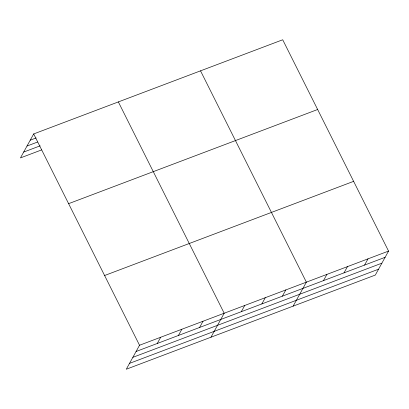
<?xml version="1.0" encoding="UTF-8"?>
<svg xmlns="http://www.w3.org/2000/svg" width="409" height="409" viewBox="0 0 409 409"><rect width="100%" height="100%" fill="white"/><g stroke="black" fill="none" stroke-linecap="round" stroke-linejoin="round"><path stroke-width="0.61" d="M388.55 251.085L139.525 345.252L126.289 369.23L375.314 275.063L388.55 251.085L282.711 39.77L33.686 133.937L20.45 157.915L41.616 149.909M157.25 343.483L160.691 337.251M178.416 335.477L181.857 329.245M199.582 327.476L203.022 321.239M210.957 337.215L224.193 313.238L118.354 101.923M241.295 311.699L244.735 305.467M261.842 303.933L265.283 297.701M282.384 296.162L285.825 289.93M293.135 306.136L306.372 282.159L200.533 70.844M323.473 280.625L326.914 274.393M344.02 272.854L347.461 266.622M364.562 265.088L368.003 258.856M30.246 140.169L36.125 137.945M27.014 146.028L37.597 142.025M23.681 152.061L40.143 145.834M68.61 203.672L317.64 109.505M104.597 275.518L353.621 181.351M136.085 351.484L385.109 257.317M132.848 357.343L381.878 263.171M129.52 363.376L378.545 269.209M33.686 133.937L139.525 345.252"/></g></svg>
